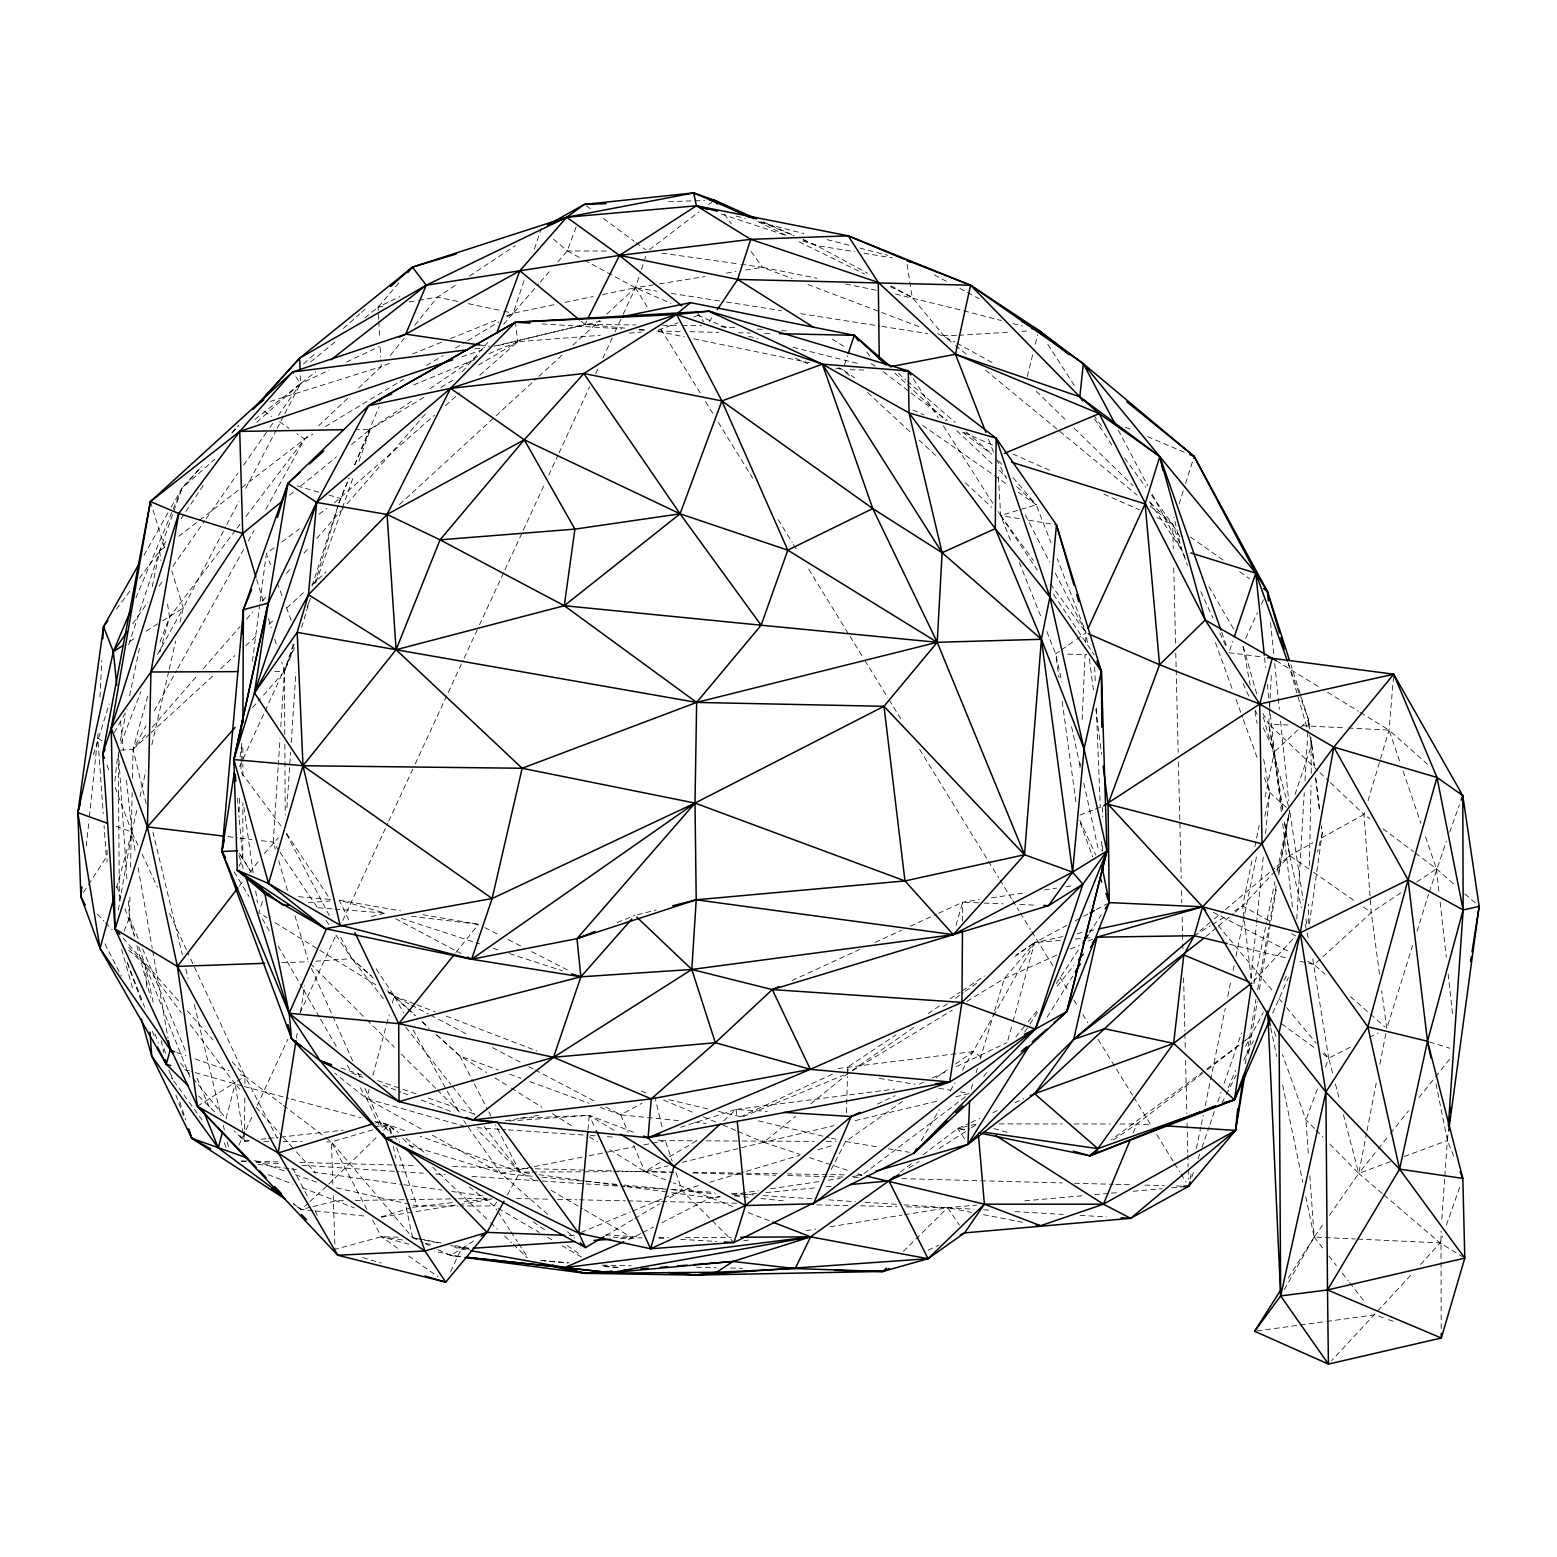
<?xml version="1.0" encoding="UTF-8"?>
<svg xmlns="http://www.w3.org/2000/svg" width="1557" height="1557" viewBox="0 0 1557 1557"><rect width="100%" height="100%" fill="white"/><g stroke="black" fill="none" stroke-linecap="round" stroke-linejoin="round"><path stroke-width="0.75" stroke-dasharray="5 3.75" d="M239.097 866.256L242.814 858.432L242.853 802.692M242.873 776.028L242.873 763.903M242.873 761.49L242.892 744.518M962.557 921.277L962.693 902.184L979.528 899.654M244.507 1131.491L244.43 1141.086L251.67 1141.164M244.527 1129.078L244.799 1097.86M244.936 1083.458L244.994 1076.237L189.954 957.419M1308.23 923.418L1308.62 904.053M1309.398 865.342L1311.013 785.487M1311.247 773.381L1310.936 737.687M134.427 936.38L129.465 917.696L129.932 896.034M130.554 867.152L132.15 792.552M132.462 778.111L133.085 749.228L147.798 695.979M846.444 1112.691L847.456 1076.627M847.533 1074.233L847.728 1067.012L895.956 1034.918M239.116 812.092L239.797 795.179M240.868 768.594L241.063 763.767M241.16 761.354L241.841 744.441M1079.994 767.776L1080.208 762.949M1082.154 719.568L1085.093 654.485M1085.638 642.438L1085.949 635.217M98.11 733.464L89.352 817.425M99.959 697.03L101.789 660.596M1269.5 709.953L1268.741 724.044L1282.443 810.146M1269.617 707.598L1270.006 700.553M1270.123 698.198L1271.505 672.371M1296.806 919L1304.26 792.747M1304.98 780.602L1307.997 729.61M1308.133 727.177L1308.561 719.898L1290.909 664.781M278.119 767.582L273.215 842.123L275.258 849.032M278.275 765.188L280.026 738.719M280.805 726.71L284.464 671.398L293.417 643.703M286.916 807.577L290.595 752.167M291.237 742.533L295.888 672.682M1444.838 1176.236L1447.854 1133.224M1441.179 1328.51L1440.984 1231.023M1441.821 1219.112L1444.662 1178.63M1393.534 676.555L1389.058 730.116L1368.019 800.785M587.962 1129.818L589.227 1115.376L516.574 1118.276M1250.952 978.38L1256.324 925.286M1256.557 922.873L1263.389 855.28M1265.588 833.559L1269.734 792.513L1263.214 756.76M1453.732 1156.111L1447.368 1140.503L1448.088 1133.399M86.258 846.191L89.099 819.819M107.102 850.044L107.044 861.897M114.829 781.186L117.768 755.087M240.089 756.897L241.938 742.533M252.448 661.2L259.844 603.805M260.155 601.411L266.033 555.946M1404.18 1156.54L1447.368 1140.503L1448.01 1135.734M1309.398 923.573L1322.282 833.229L1321.445 826.008L1322.282 833.229L1317.475 851.913M1245.289 1063.742L1255.954 999.283M296.394 1038.227L297.523 1031.045M300.559 1011.933L304.724 985.639M1248.442 1053.972L1257.336 1001.423M1259.36 989.473L1270.687 922.6M1271.096 920.206L1276.759 886.77M1278.764 874.839L1289.683 810.341L1276.954 872.115M118.332 910.047L131.858 832.002L137.269 808.414M1257.667 989.727L1268.76 927.544M1269.189 925.15L1276.448 884.493M1278.589 872.523L1289.254 812.735M1329.503 1215.18L1358.736 1173.414L1366.559 1133.048M1367.007 1130.674L1376.213 1083.205M1379.891 1064.209L1386.333 1030.968M120.259 740.84L125.669 714.741M129.601 695.765L139.429 648.335M152.216 586.658L159.593 551.081L181.994 488.158L201.378 466.691M1251.906 860.904L1242.642 905.902L1251.205 978.224M1254.845 846.697L1259.224 825.366M1265.082 796.95L1274.346 751.934L1269.831 708.454M1190.054 1179.194L1191.533 1172.071M1196.418 1148.365L1200.817 1127.015M1201.303 1124.641L1203.25 1115.143M1205.215 1105.665L1225.262 1008.391M1227.694 996.538L1231.12 979.917M1233.066 970.439L1234.059 965.69M1236.005 956.193L1257.024 854.19M1264.848 816.238L1269.734 792.513L1263.155 774.335M1253.91 983.752L1266.658 921.997M1267.145 919.623L1274.988 881.612M139.974 796.639L145.91 770.696M151.866 744.752L168.643 671.631M169.168 669.276L175.669 640.978M179.989 622.119L183.239 607.97L225.668 526.791M1027.231 376.619L1032.992 353.439M1035.288 344.175L1037.585 334.911M226.096 1118.257L235.146 1084.042L188.689 1022.482M93.478 754.581L109.146 704.075M369.145 1089.316L366.635 1098.639L378.896 1124.855M372.901 1075.323L386.078 1026.394M386.72 1024.058L389.231 1014.736M392.364 1003.078L394.252 996.091L375.646 968.026M116.58 887.899L131.858 832.002L126.175 776.69M1007.866 1040.251L1012.322 1023.981M1012.965 1021.664L1034.627 942.647L1066.603 925.481M159.943 651.974L169.538 617.253L235.632 530.081M955.998 925.383L962.693 902.184L981.766 902.963M1379.521 974.137L1371.289 912.577L1363.951 814.467L1365.314 809.912M971.237 1088.83L972.619 1084.236M976.064 1072.754L977.426 1068.16M980.19 1058.994L993.95 1013.062M994.651 1010.785L1004.284 978.633L1034.627 942.647L1063.003 936.574M301.591 627.413L309.921 599.756M314.767 583.622L338.336 505.247M339.017 502.95L348.904 478.213M1412.705 945.255L1386.781 1028.593L1381.721 990.719M1417.026 931.358L1428.528 894.302M1429.248 892.005L1446.317 841.364M1179.116 504.059L1184.838 485.901M1185.558 483.624L1194.122 456.396M312.062 586.016L338.161 505.266M338.92 502.95L349.079 478.291M262.471 901.406L258.773 912.655L266.987 917.715M128.725 644.695L159.593 551.081L167.65 538.975M503.651 324.206L513.246 313.229L524.573 278.917M534.401 249.178L541.213 228.587M623.189 314.183L635.431 287.734L640.706 271.735M641.445 269.439L645.98 255.718M844.381 365.058L847.436 355.911M1295.035 794.42L1311.831 744.343L1309.145 735.06M1229.699 650.437L1232.755 641.348M1191.747 1177.17L1194.122 1170.3M1198.073 1158.856L1201.226 1149.708M1202.023 1147.412L1209.127 1126.82M1209.925 1124.543L1214.655 1110.803M1217.827 1101.655L1220.98 1092.508M1224.133 1083.361L1241.513 1033.011M1420.529 1264.498L1440.128 1242.934L1442.483 1236.258M1446.395 1225.145L1459.707 1187.31M294.176 643.995L284.464 671.398L284.795 734.534M307.118 607.444L310.368 598.297M316.032 582.318L353.264 477.24M358.927 461.261L370.255 429.284L414.045 399.507M1449.625 832.217L1459.493 804.735M557.776 261.946L567.312 250.949L577.083 224.344M1317.319 1089.024L1305.953 1119.892L1308.308 1153.367M1325.435 1066.993L1328.685 1058.157L1312.103 955.181M120.901 743.565L140.87 691.678M159.982 642.068L169.538 617.253L167.397 603.065M124.112 931.125L129.465 917.696L128.336 900.705M1228.278 1087.856L1235.538 1070.36M1245.503 1046.304L1263.272 1012.478M1133.146 1132.912L1136.863 1123.998L1205.371 1071.255M135.907 597.869L181.994 488.158L201.34 466.789M354.568 464.803L379.091 406.669M294.487 647.595L284.464 671.398L262.14 696.699M354.86 464.92L370.255 429.284L424.283 397.21M1272.731 1013.12L1288.418 977.543M239.564 766.647L294.098 647.751M1245.736 638.312L1257.511 612.66M1261.442 604.116L1263.408 599.834M238.863 1145.193L244.974 1131.978M246.006 1129.759L253.149 1114.345M257.216 1105.528L287.792 1039.395M300.034 1012.945L336.74 933.577M342.851 920.362L387.712 823.381M388.725 821.162L414.201 766.063M415.232 763.864L463.149 660.246M464.161 658.047L478.427 627.199M479.459 624.98L503.923 572.081M504.935 569.881L522.276 532.397M523.288 530.197L544.697 483.916M548.784 475.099L557.951 455.247M558.963 453.048L589.558 386.915M595.669 373.699L598.725 367.082M602.812 358.266L614.022 334.015M615.034 331.816L622.177 316.382M450.576 1271.797L461.222 1248.986L475.138 1240.034M498.804 345.362L584.965 324.381L587.125 320.08M1221.934 1103.173L1225.203 1096.712M1226.293 1094.552L1236.102 1075.186M1243.732 1060.103L1253.541 1040.738M1284.058 980.443L1287.328 974.001M831.224 1169.443L845.626 1141.534L902.573 1101.383M226.777 524.651L239.058 501.159M245.753 488.353L275.9 430.686M277.029 428.545L283.724 415.719M284.834 413.598L300.462 383.684L315.721 371.753M507.446 1194.939L519.902 1172.09L495.437 1124.757M114.381 732.666L127.226 709.428M157.568 654.465L183.239 607.97L171.815 570.952M146.124 803.607L133.085 749.228L146.008 725.854M154.24 710.985L176.564 670.619M177.751 668.498L243.554 549.504M248.264 541.019L254.141 530.392M265.877 509.139L304.666 439.035L309.882 434.092M962.382 1070.204L992.159 1018.044M993.327 1015.942L1034.627 942.647L1060.998 940.331M143.945 555.285L170.102 509.139M171.289 507.037L181.994 488.158L214.808 459.237M1284.272 1289.624L1314.186 1237.056L1323.937 1223.121M921.257 1140.658L939.396 1109.577M950.295 1090.932L955.122 1082.64M1047.16 1017.169L1072.695 976.142M1288.301 1278.005L1314.186 1237.056L1309.807 1174.893M83.377 892.609L87.211 886.692M88.477 884.726L106.304 857.167L104.066 825.638M1024.701 1032.038L1028.652 1025.985M1029.975 1023.961L1037.916 1011.816M1056.405 983.518L1080.188 947.104M1089.433 932.954L1101.324 914.757M181.079 518.812L205.252 482.495M709.136 321.754L711.86 317.725M496.741 1202.043L494.094 1205.974L460.366 1205.974M132.734 623.832L147.973 601.995M159.067 586.113L163.232 580.158M172.944 566.261L204.823 520.622M206.205 518.637L238.085 472.997M243.632 465.056L268.582 429.343M269.964 427.358L272.747 423.387M278.294 415.447L300.462 383.684L328.975 370.274M116.464 609.176L130.846 589.811M139.468 578.192L159.593 551.081L165.314 546.643M237.092 528.134L240.031 524.261M245.909 516.515L304.666 439.035L312.918 434.053M239.311 886.108L243.729 880.367M249.626 872.718L258.462 861.255M264.359 853.606L278.392 837.647M1382.246 1193.499L1358.736 1173.414L1376.797 1150.701M1378.315 1148.794L1388.844 1135.559M1390.362 1133.652L1408.423 1110.939M1418.972 1097.685L1434.036 1078.767M1435.535 1076.88L1450.599 1057.943M455.89 952.475L478.466 924.352L421.83 914.523M390.32 355.366L404.041 338.453M414.707 325.296L437.556 297.115L457.486 283.938M983.635 1076.49L986.71 1072.715M1015.806 1036.943L1026.53 1023.766M1028.048 1021.898L1037.234 1010.59M1057.145 986.126L1073.999 965.418M364.922 317.803L378.04 307.177L399.915 281.7M507.037 316.966L513.246 313.229L538.683 283.919M540.279 282.089L551.412 269.264M126.876 878.888L118.293 750.338L133.085 749.228L145.871 734.573M152.255 727.255L196.98 675.952M203.364 668.634L240.109 626.498M246.493 619.161L252.876 611.843M262.471 600.846L267.259 595.338M286.43 573.365L291.217 567.877M304.004 553.202L308.792 547.714M316.772 538.547L345.518 505.577M347.114 503.748L425.392 413.987M462.118 371.851L487.691 342.54M252.584 707.559L260.544 698.509M232.051 432.69L238.513 425.548M231.974 432.943L238.416 425.82M1410.72 1275.28L1331.722 1360.565M1275.066 871.219L1242.642 905.902L1235.285 912.032M1276.701 869.468L1289.663 855.591L1313.018 842.668M1253.404 981.319L1294.178 937.742M903.371 1251.341L947.649 1207.707L976.55 1205.137M328.78 1184.099L376.833 1136.96M383.703 1130.226L388.861 1125.166L398.417 1132.523M318.582 425.859L349.877 396.257M358.577 388.024L381.193 366.654L392.383 362.119M1281.314 811.703L1274.346 751.934L1308.561 719.898L1299.647 695.064M133.085 749.228L149.18 734.456M150.971 732.802L213.543 675.329M220.685 668.751L234.99 655.614M245.714 645.766L256.438 635.918M268.952 624.415L274.324 619.491M286.838 607.989L304.705 591.563M311.867 585.004L326.153 571.867M399.448 504.526L494.192 417.471M495.982 415.836L537.107 378.059M538.897 376.424L563.926 353.42M572.859 345.206L599.679 320.567M606.821 314.008L635.431 287.734L656.996 284.269M308.169 1203.172L301.28 1209.497L295.207 1205.546M309.882 1201.595L327.067 1185.772M723.674 1120.865L736.111 1109.44L894.516 1089.083M1400.911 892.706L1371.289 912.577L1314.225 964.678L1297.759 960.688M303.479 363.929L314.378 354.237M343.435 328.43L359.764 313.911M361.574 312.315L365.214 309.084M334.56 502.697L434.52 415.232M445.38 405.637L459.86 392.851M479.77 375.276L517.78 341.723L600.243 335.319M256.73 422.258L300.462 383.684L300.19 374.4M1199.766 931.105L1212.592 920.304M1214.441 918.766L1223.607 911.059M1225.437 909.522L1274.988 867.93M1276.818 866.393L1289.663 855.591L1284.447 820.267M1205.877 936.555L1216.912 927.369M1218.742 925.831L1233.455 913.57M289.621 495.165L293.378 492.09M300.871 485.959L336.507 456.863M351.512 444.601L370.255 429.284L355.755 429.518M682.141 1162.378L763.786 1142.293L795.724 1116.213M810.749 1103.932L848.312 1073.24M310.602 361.827L336.818 340.574M254.881 419.495L300.462 383.684L292.619 371.967M178.685 536.328L197.778 521.595M199.685 520.116L239.759 489.151M241.666 487.672L304.666 439.035L296.92 433.722M1207.259 1069.795L1243.42 1041.944M1245.328 1040.485L1249.123 1037.565L1111.173 1139.958M649.386 249.704L699.093 211.83M708.649 204.531L714.391 200.172M900.355 1172.129L911.838 1163.39M923.32 1154.652L957.769 1128.455L968.746 1123.492M863.863 1173.686L967.929 1094.882M274.129 547.753L266.344 553.552L270.529 564.802M281.934 541.933L299.469 528.855M318.971 514.316L326.756 508.516M935.971 1077.853L947.746 1069.542M955.609 1064.015L973.281 1051.559L982.681 1058.312M852.282 1070.457L913.706 1027.386M943.445 1006.562L947.415 1003.778M955.336 998.212L963.258 992.665M965.243 991.264L977.134 982.934M1014.794 956.543L1034.627 942.647L1016.526 954.675M1059.48 651.196L1055.685 653.823L1058.935 677.665M1061.387 649.872L1074.68 640.686M1076.568 639.363L1086.066 632.804L1057.203 558.671M429.985 388.686L479.751 354.86M1113.333 1139.919L1136.863 1123.998L1151.304 1124.933M1416.714 882.099L1436.449 868.845L1424.791 834.727M928.108 1013.529L942.18 1004.168M950.218 998.816L960.26 992.12M962.265 990.797L984.374 976.083M469.455 276.037L515.289 245.714M909.016 1167.925L919.097 1161.444M939.241 1148.482L969.447 1129.059M971.451 1127.755L977.504 1123.882L957.769 1128.455L965.437 1140.347M197.428 1106.229L235.088 1082.485M237.073 1081.239L244.994 1076.237L281.486 1103.971M129.776 641.348L135.946 637.494M146.222 631.072L160.624 622.08M162.668 620.795L183.239 607.97M1194.258 935.718L1210.392 925.773M1212.397 924.547L1224.503 917.092M1234.584 910.884L1242.642 905.902L1269.227 920.946M852.477 1070.729L952.3 1010.162M966.858 1001.346L1004.284 978.633L1057.242 954.947M325.316 426.579L403.788 379.246M426.501 365.545L443.025 355.58M455.423 348.106L465.738 341.878M467.801 340.633L498.785 321.949M613.594 1171.681L644.832 1171.545L661.277 1161.756M669.491 1156.851L698.276 1139.724M440.903 387.343L455.461 378.721M478.31 365.155L517.78 341.723L515.367 322.241M606.043 1235.441L632.745 1219.676M634.808 1218.469L659.448 1203.911M669.705 1197.839L682.024 1190.56L700.455 1185.033M1321.504 837.977L1363.951 814.467L1369.673 818.768M600.301 1107.377L620.679 1114.851L641.971 1103.271M1075.147 920.907L1081.531 917.482M1083.672 916.333L1087.934 914.056M1096.459 909.483L1107.124 903.761M640.842 1233.553L628.055 1239.8M642.963 1232.482L653.512 1227.072M661.939 1222.732L710.44 1197.858L720.054 1196.418M1350.211 1047.219L1328.685 1058.157L1322.788 1053.855M1369.576 1037.351L1378.179 1032.972M378.662 319.068L378.04 307.177L399.799 296.706M877.525 1104.03L895.061 1095.7M919.175 1084.256L923.554 1082.193M932.332 1078.028L947.668 1070.749M956.446 1066.584L1006.873 1042.665M928.05 1250.154L938.793 1245.094M346.53 362.002L379.421 346.53M740.451 1116.875L832.411 1074.135M791.968 980.54L859.834 949.4M875.151 942.374L901.406 930.327M910.164 926.298L936.438 914.251M938.618 913.239L962.693 902.184M970.945 1122.5L979.723 1118.529M992.899 1112.593L997.297 1110.608M1014.853 1102.667L1023.65 1098.717M1070.476 949.03L1079.312 945.08M1088.129 941.129L1094.746 938.17M413.831 384.871L475.761 359.161M489.034 353.653L517.78 341.723M743.078 1116.7L843.836 1075.089M581.072 1232.385L630.429 1211.93M632.667 1211.015L661.842 1198.929M664.08 1197.995L682.024 1190.56L715.48 1193.947M412.527 353.964L441.624 342.19M450.576 338.57L497.578 319.555M506.531 315.935L513.246 313.229L555.538 304.394M617.136 922.561L634.984 915.399M1079.974 815.128L1092.936 810.068M1095.077 809.231L1101.558 806.701M658.222 330.162L678.171 322.727M693.682 316.966L698.1 315.312M1329.795 1144.064L1358.736 1173.414L1390.557 1161.6M461.904 356.748L482.534 349.819M680.526 1127.326L736.111 1109.44L767.27 1111.367M270.14 401.511L381.193 366.654L380.803 359.511M375.14 1123.161L379.752 1121.741L406.883 1131.472M381.251 1216.873L410.289 1207.998M412.527 1207.317L452.309 1202.607M998.076 511.455L1000.684 515.542L1036.222 504.76L1051.072 542.945M709.681 1182.269L744.246 1171.915M746.543 1171.234L799.539 1155.333M817.97 1149.806L834.104 1144.979M372.765 1129.857L331.407 1141.904L326.581 1141.865M381.952 1127.19L388.861 1125.166L395.867 1131.881M371.325 916.684L385.104 913.103L339.251 900.18L348.651 919.681M637.338 914.796L656.178 909.989M310.583 1207.181L301.28 1209.497L293.339 1203.911M312.899 1206.597L336.137 1200.778L343.338 1200.661M609.896 1149.708L644.832 1171.545L668.148 1165.823M494.017 346.179L601.391 320.995M737.979 1131.375L763.786 1142.293L834.046 1125.633M855.124 1120.631L937.08 1101.208M955.803 1096.751L969.855 1093.423M1077.21 933.558L1086.669 931.534M1089.024 931.028L1096.128 929.51M564.938 302.428L593.139 296.55M602.54 294.584L635.431 287.734L656.976 291.12M531.852 1167.108L500.848 1173.238L408.187 1145.018M534.226 1166.621L586.658 1156.248M589.052 1155.761L634.341 1146.789M643.878 1144.901L665.326 1140.658L696.582 1140.794M378.04 307.177L382.808 306.379M408.985 301.941L416.128 300.735M418.502 300.345L437.556 297.115L458.828 301.649M505.266 1120.826L531.365 1116.544M533.74 1116.155L538.488 1115.376M659.389 283.88L704.932 276.562M726.496 273.078L736.091 271.541M745.667 270.003L762.443 267.298L817.114 278.294M381.368 1217.165L456.921 1204.982M459.276 1204.593L492.323 1199.26M743.721 1240.812L750.922 1239.644M806.098 1230.692L815.693 1229.135M830.095 1226.799L902.067 1215.102M904.461 1214.713L947.649 1207.707L974.137 1209.244M838.191 1068.472L973.281 1051.559M991.537 897.864L1025.187 892.803M1044.416 889.923L1056.444 888.113M1066.058 886.673L1073.26 885.583M732.082 1194.608L758.531 1190.657M770.559 1188.847L818.651 1181.627M828.266 1180.187L840.293 1178.396M852.321 1176.586L861.936 1175.146L857.362 1173.608M1257.044 1330.924L1297.896 1325.338M1300.29 1325.007L1324.306 1321.737M1326.72 1321.406L1374.773 1314.828L1386.236 1318.818M474.904 348.865L484.499 347.659M249.237 1140.561L244.43 1141.086L234.231 1131.063M261.284 1139.237L266.091 1138.712M268.505 1138.439L278.119 1137.369M280.532 1137.116L343.124 1130.207M374.42 1126.762L388.861 1125.166L391.975 1134.158M464.083 1201.479L492.343 1198.793M720.074 1196.944L710.44 1197.858L669.938 1192.39M734.554 1195.562L756.254 1193.499M765.888 1192.584L816.53 1187.757M826.183 1186.843L831.01 1186.376M1024.74 1200.856L1084.976 1195.523M1094.629 1194.667L1109.071 1193.382M1111.484 1193.168L1118.724 1192.526M1133.165 1191.241L1162.086 1188.672M1171.72 1187.816L1183.768 1186.745M1075.381 939.066L1082.582 938.443M1084.976 938.229L1092.158 937.606M308.481 902.71L329.792 900.958M629.339 333.062L641.465 332.108M315.721 961.214L351.843 958.645L371.267 975.811M509.256 1120.982L589.227 1115.376L634.516 1132.601M468.443 1248.519L451.822 1247.546M620.367 1238.671L642.048 1237.834M956.426 335.436L939.533 335.456M958.84 335.3L1009.695 332.108M1021.801 331.349L1029.06 330.882M281.798 962.693L308.5 961.739M668.654 201.651L704.757 200.483M355.346 1200.466L408.168 1199.61M410.561 1199.571L456.182 1198.832M458.595 1198.793L487.399 1198.326M274.752 671.437L284.464 671.398L281.681 662.192M658.903 1237.737L668.537 1237.679M685.391 1237.581L731.148 1237.309M529.497 1172.051L519.902 1172.09L420.429 1136.357M531.91 1172.032L611.2 1171.701M336.546 1187.894L417.004 1205.955L457.953 1205.974M999.224 1123.901L1062.01 1123.94M1074.077 1123.94L1110.297 1123.979M1119.95 1123.979L1136.863 1123.998M553.397 239.038L567.312 250.949L606.179 251.047M706.197 1140.853L739.847 1141.009M742.261 1141.028L814.369 1141.378M826.397 1141.437L836.012 1141.476M263.756 1141.281L268.582 1141.32M283.082 1141.456L302.408 1141.631M581.248 321.326L584.965 324.381L635.976 324.965M662.698 325.277L679.708 325.471M682.141 325.491L701.565 325.724M633.68 1145.388L644.832 1171.545L673.772 1172.032M693.079 1172.343L743.74 1173.18M746.134 1173.219L777.507 1173.744M787.161 1173.9L828.168 1174.581M830.582 1174.62L845.042 1174.854M857.109 1175.068L861.936 1175.146M850.141 369.768L867.093 370.099M680.195 331.505L656.003 330.979L684.399 336.857M689.868 331.719L718.867 332.361M738.213 332.789L750.299 333.042M764.818 333.354L772.058 333.529M516.36 1198.481L547.869 1199.162M557.562 1199.357L576.946 1199.785M579.36 1199.824L625.389 1200.817M627.821 1200.875L659.312 1201.537M661.744 1201.595L736.85 1203.211M816.802 1204.904L848.312 1205.585M860.418 1205.838L896.754 1206.617M906.446 1206.831L947.649 1207.707L971.471 1212.339M602.248 1265.121L631.286 1265.783M696.621 1267.262L715.967 1267.69M730.486 1268.021L742.592 1268.293M241.452 1160.899L246.298 1161.016M256.01 1161.288L277.866 1161.872M299.723 1162.456L396.879 1165.064M399.312 1165.123L416.303 1165.59M452.737 1166.563L532.883 1168.704M535.297 1168.782L586.308 1170.144M588.741 1170.202L615.443 1170.922M617.876 1171L673.733 1172.499M693.157 1173.005L744.168 1174.387M746.582 1174.445L775.736 1175.224M787.881 1175.554L826.728 1176.605M829.161 1176.664L843.738 1177.053M853.45 1177.326L860.729 1177.52M902.028 1178.63L1062.302 1182.931M1074.447 1183.242L1113.313 1184.293M1115.727 1184.352L1130.304 1184.741M1144.882 1185.13L1164.305 1185.656M1176.45 1185.986L1181.315 1186.123M1067.713 654.154L1086.942 654.68M398.164 1237.212L381.329 1236.725L335.047 1249.376L333.179 1194.453M569.434 1235.499L574.28 1235.674M613.03 1237.153L632.414 1237.893L584.498 1209.867M984.16 903.06L1003.214 903.819M1019.913 904.5L1036.592 905.162M1305.798 1196.652L1314.186 1237.056L1355.369 1238.983M1357.782 1239.08L1440.128 1242.934L1462.743 1256.849M1288.009 725.017L1268.741 724.044L1262.902 713.554M1302.431 725.737L1345.754 727.917M1348.167 728.053L1389.058 730.116L1428.625 765.246M983.771 1209.808L988.598 1210.081M1015.086 1211.618L1063.256 1214.421M1080.11 1215.394L1106.599 1216.932M605.498 1234.896L639.44 1236.9M658.845 1238.049L663.691 1238.321M680.662 1239.333L717.037 1241.474M542.05 323.895L622.06 328.877M639.032 329.928L646.311 330.376M720.969 326.717L737.94 327.807M757.325 329.052L762.171 329.383M781.556 330.629L786.402 330.94M241.432 1161.269L246.298 1161.58M255.99 1162.223L280.26 1163.819M302.116 1165.259L399.176 1171.642M401.609 1171.798L423.446 1173.238M435.59 1174.036L445.283 1174.679M471.985 1176.43L539.929 1180.907M542.361 1181.062L624.882 1186.492M627.296 1186.648L668.556 1189.353M670.989 1189.509L714.663 1192.39M731.654 1193.499L753.491 1194.939M763.202 1195.581L811.742 1198.773M828.733 1199.883L855.416 1201.654M865.128 1202.276L901.542 1204.67M903.955 1204.846L947.649 1207.707L959.365 1225.164M476.948 1127.716L505.928 1129.701M508.341 1129.857L588.04 1135.345M590.453 1135.501L595.28 1135.832M607.366 1136.668L614.606 1137.174M658.086 1140.152L665.326 1140.658L672.157 1161.074M318.27 907.731L332.595 908.879M334.969 909.074L385.104 913.103M540.824 1260.45L569.083 1262.805M298.457 896.696L332.05 899.576M584.965 324.381L625.233 328.118M639.44 329.442L646.544 330.103M541.096 1260.586L567.585 1263.077M603.707 1266.483L618.168 1267.846M532.26 1176.236L500.848 1173.238L431.639 1134.781M541.914 1177.17L621.632 1184.799M624.046 1185.013L662.698 1188.711M672.371 1189.645L682.024 1190.56L734.009 1242.486M605.731 1107.008L620.679 1114.851L680.137 1120.768M694.403 1122.188L706.294 1123.356M734.612 1195.873L748.956 1197.314M760.906 1198.52L784.806 1200.934M604.525 1265.938L618.849 1267.379M313.074 1210.723L301.28 1209.497L293.572 1203.775M315.429 1210.957L364.883 1216.075M411.437 916.275L478.466 924.352M228.12 836.654L237.618 837.802M239.992 838.094L251.845 839.534M261.342 840.683L273.215 842.123L278.645 850.161M1228.921 652.714L1260.216 656.723M460.191 1256.849L434.403 1251.186M529.419 1173.375L519.902 1172.09L476.929 1129.331M538.956 1174.659L584.206 1180.79M586.58 1181.101L624.688 1186.259M627.082 1186.59L667.564 1192.059M661.842 253.168L738.505 263.931M740.898 264.281L762.443 267.298L792.007 278.508M258.014 1164.305L289.096 1168.665M291.49 1168.996L298.652 1170.008M312.996 1172.012L401.414 1184.39M403.808 1184.741L442.052 1190.093M451.608 1191.436L482.67 1195.776M964.892 1129.467L957.769 1128.455L964.834 1129.915M479.751 344.992L489.307 346.394M402.485 1239.975L381.329 1236.725L372.454 1219.871M425.976 1243.576L433.021 1244.666M671.339 293.358L724.024 301.63M726.418 302L781.497 310.66M800.648 313.658L879.666 326.055M882.06 326.425L927.563 333.568M802.925 241.024L816.53 245.519L854.404 251.689M863.882 253.227L892.297 257.839M998.407 476.87L1000.684 515.542L1019.271 518.637M1028.574 520.194L1056.463 524.865M879.296 1078.398L915.049 1084.314M938.871 1088.285L950.802 1090.25M960.338 1091.846L967.481 1093.033M845.626 1141.534L878.635 1147.1M888.074 1148.696L909.288 1152.297M339.251 900.18L400.597 910.845M465.932 1249.843L461.222 1248.986L450.557 1255.584L437.906 1249.609M325.647 1137.525L331.407 1141.904L412.605 1237.64L417.354 1238.535M419.728 1238.963L441.118 1242.973M455.384 1245.658L469.65 1248.325M983.382 1214.635L1026.297 1222.965M845.646 284.036L876.533 290.244M895.547 294.059L961.409 310.193M693.858 338.803L809.757 362.781M835.778 368.153L842.862 369.632L854.832 377.981M406.163 1207.181L412.605 1237.64L422.064 1239.586M424.438 1240.073L441.02 1243.498M450.498 1245.464L469.435 1249.376M468.307 303.654L501.412 310.699M503.767 311.205L513.246 313.229M668.887 1099.69L708.96 1109.168M718.38 1111.406L741.949 1116.972M758.434 1120.884L829.141 1137.622M831.496 1138.186L836.206 1139.296M1229.543 944.243L1286.004 957.866M748.508 336.254L757.85 338.57M792.902 347.308L860.69 364.163M736.091 216.073L745.433 218.486M759.446 222.106L803.801 233.589M827.137 239.622L850.492 245.656M859.814 248.069L887.84 255.329M963.744 310.797L1001.248 320.528M1012.965 323.584L1022.326 326.016M242.133 1085.93L191.53 1071.527M244.449 1086.552L288.707 1098.386M291.042 1099.008L360.913 1117.692M374.887 1121.429L388.861 1125.166L390.826 1134.547M409.024 1244.277L381.329 1236.725L398.903 1249.123M464.959 1126.392L366.635 1098.639L334.716 1073.123M993.872 1128.533L1007.924 1132.523M297.076 485.959L319.886 492.479M328.994 495.087L340.399 498.337M184.641 1069.562L189.234 1070.866M362.723 1257.569L381.173 1263.038M1429.598 1041.944L1449.859 1048.27M401.239 918.338L479.537 943.834M493.355 948.33L497.968 949.828M509.489 953.585L562.447 970.828M721.339 214.049L787.063 235.788M763.786 1142.293L800.317 1154.516M809.445 1157.571L848.234 1170.553M340.886 1067.907L361.574 1075.031M377.65 1080.597L400.636 1088.518M402.932 1089.316L416.731 1094.065M428.214 1098.035L474.165 1113.897M1388.533 1319.635L1395.403 1322.029M176.934 1052.59L186.003 1055.743M195.092 1058.896L229.113 1070.729M240.459 1074.661L244.994 1076.237L277.243 1138.225M254.531 1160.529L283.997 1170.786M295.324 1174.737L317.998 1182.619M116.113 826.358L131.858 832.002L137.97 845.198M436.447 1034.841L459.86 1055.918L498.376 1070.029M509.703 1074.174L521.011 1078.32M530.081 1081.648L588.974 1103.232M807.927 284.522L921.588 327.593M937.509 333.626L954.811 341.976M268.057 1174.601L293.008 1184.196M302.097 1187.699L354.198 1207.843M414.629 1003.934L394.252 996.091L388.082 992.296M416.906 1004.81L435.026 1011.778M446.353 1016.137L536.951 1051.014M641.153 1091.107L647.965 1093.715M351.668 1072.968L362.898 1077.308M383.119 1085.151L401.083 1092.138M403.341 1092.995L410.075 1095.622M421.305 1099.982L450.518 1111.309M732.705 1206.519L673.266 1182.95M748.275 1212.592L770.54 1221.252M644.832 1171.545L671.067 1182.074M663.554 1100.04L694.344 1112.983M703.141 1116.7L716.337 1122.247M722.935 1125.01L735.838 1130.479M1125.38 427.182L1132.036 430.004M1147.548 436.602L1185.247 452.639M760.692 221.619L794.187 235.963M803.12 239.778L816.53 245.519L867.541 273.195M838.406 367.686L842.862 369.632L849.966 376.191M584.342 260.155L635.431 287.734L670.95 303.381M697.594 315.117L728.676 328.819M795.277 358.168L808.589 364.027M912.947 410.016L924.041 414.902M964.017 432.515L992.86 445.244M1012.848 454.041L1050.586 470.662M1103.874 494.153L1139.393 509.801M1157.162 517.625L1172.693 524.475L1179.953 536.912M763.241 221.853L794.323 235.671M803.198 239.603L816.53 245.519M412.605 1237.64L423.134 1242.622M425.256 1243.615L429.479 1245.619M757.85 221.542L786.11 235.438M799.15 241.841L864.369 273.896M890.448 286.722L912.188 297.406L944.321 336.215L953.682 343.922M484.869 927.641L499.797 935.29M508.341 939.669L521.147 946.208M531.813 951.677L570.212 971.354M1213.331 912.363L1288.476 951.308M1307.783 961.331L1314.225 964.678L1325.124 974.254M409.199 1003.934L394.252 996.091L387.168 989.863M411.34 1005.063L428.428 1014.016M430.569 1015.145L469.007 1035.308M492.518 1047.627L520.291 1062.205M528.835 1066.681L533.097 1068.919M535.238 1070.048L595.046 1101.402M934.239 274.869L947.026 281.642M959.832 288.434L979.022 298.613M395.673 918.727L461.086 953.624M567.312 250.949L582.221 259.007M890.935 285.885L912.188 297.406L906.505 260.155M956.893 343.143L994.631 363.929M421.168 1128.942L366.635 1098.639L359.356 1086.105M1291.726 933.694L1295.813 936.01M534.479 1180.615L519.902 1172.09L483.877 1126.353M551.159 1190.365L582.415 1208.641M498.221 1208.388L539.384 1232.463M547.616 1237.27L551.742 1239.683M562.038 1245.697L582.629 1257.745M101.945 740.723L97.857 738.31L103.21 813.513M614.022 1130.343L589.227 1115.376L595.261 1128.494M1276.351 660.791L1319.382 687.26M1327.596 692.301L1358.327 711.199M1360.37 712.464L1389.058 730.116L1399.938 761.957M275.2 922.776L375.762 984.725M436.797 1034.899L459.86 1055.918L486.582 1072.617M494.795 1077.755L509.178 1086.747M511.241 1088.032L542.07 1107.299M552.346 1113.742L572.898 1126.587M589.344 1136.863L597.557 1142.001M832.139 339.017L846.521 348.087M871.161 363.637L875.268 366.226M264.009 411.165L271.755 416.478M279.501 421.772L289.174 428.409M922.6 425.353L992.354 474.106M994.359 475.508L1008.313 485.259M1018.278 492.207L1036.222 504.76L1012.731 477.298M1284.35 822.115L1289.663 855.591L1311.558 870.888M1313.563 872.27L1355.369 901.464M1363.329 907.011L1371.289 912.577M533.253 1221.797L547.188 1231.548M567.098 1245.464L581.033 1255.214M1190.443 537.009L1223.958 560.656M1239.742 571.789L1249.59 578.756M408.654 1255.993L437.945 1276.643M1281.567 1023.727L1314.945 1048.114M586.327 205.796L592.049 210.059M603.513 218.564L634.108 241.238M636.015 242.658L645.571 249.743M1383.025 828.772L1413.561 851.679M1415.469 853.1L1436.449 868.845L1456.029 886.05M883.247 371.773L947.123 420.351M962.596 432.145L991.634 454.235M283.393 1105.431L323.739 1136.065M406.066 1138.401L427.124 1154.554M469.221 1186.882L494.094 1205.974L496.683 1209.945M955.55 345.459L966.78 354.724M985.503 370.157L1137.135 495.145M1150.234 505.967L1172.693 524.475L1187.504 565.366M1384.056 1195.036L1440.128 1242.934M898.292 373.291L905.629 379.636M907.459 381.212L955.142 422.356M966.157 431.853L991.828 454.002M547.694 1214.363L500.848 1173.238L463.752 1120.709M567.507 1231.762L574.708 1238.087M1464.923 893.874L1475.588 903.255M128.744 950.334L145.151 964.737L181.429 1012.848M1350.503 996.636L1368.642 1012.614M1370.471 1014.21L1384.971 1026.997M1269.734 792.513L1286.354 807.382M373.446 978.088L351.843 958.645L335.572 934.531M387.849 991.069L414.843 1015.378M422.044 1021.859L429.245 1028.36M406.649 1007.418L394.252 996.091L403.672 1012.984M408.44 1009.033L415.524 1015.495M422.628 1021.956L426.17 1025.187M867.697 392.578L910.242 431.931M919.117 440.125L936.847 456.512M965.223 482.748L991.809 507.348M894.905 373.155L905.493 383.022M907.264 384.676L946.131 420.857M956.718 430.725L992.062 463.636M999.127 470.214L1006.192 476.792M1016.779 486.66L1036.222 504.76M1318.117 770.929L1268.741 724.044L1274.346 751.934L1282.696 808.472M1319.869 772.603L1328.685 780.972M1330.457 782.646L1363.951 814.467M402.874 1138.595L413.384 1148.677M432.671 1167.147L488.762 1220.863M490.513 1222.537L497.52 1229.252M504.526 1235.966L511.533 1242.681M513.285 1244.354L527.317 1257.784M1036.437 391.352L1067.479 421.694M1074.388 428.428L1133.029 485.726M1150.273 502.561L1172.693 524.475L1173.277 548.726M198.556 1096.011L215.547 1112.71M310.213 963.452L365.214 1018.161M366.946 1019.874L394.427 1047.238M401.317 1054.089L435.688 1088.285M437.4 1089.997L461.456 1113.936M1314.458 1128.533L1305.953 1119.892L1282.423 1054.361M1316.171 1130.265L1322.983 1137.155M364.902 1088.401L379.752 1121.741L391.488 1133.827M393.162 1135.559L399.877 1142.488M97.332 914.017L103.93 921.024M105.565 922.776L112.162 929.763M128.667 947.259L145.151 964.737L190.616 1078.651M239.973 1089.413L235.146 1084.042L243.262 1133.963M256.107 1107.261L281.914 1135.812M283.53 1137.583L294.818 1150.078M296.433 1151.869L315.779 1173.277M123.061 938.073L179.211 1001.696M187.249 1010.785L212.9 1039.881M232.168 1061.699L244.994 1076.237M998.621 460.833L1001.754 464.492M1218.158 925.481L1272.633 990.894M1278.861 998.368L1285.089 1005.841M1286.646 1007.71L1316.229 1043.209M1324.014 1052.551L1328.685 1058.157L1332.967 1074.622M180.748 1063.217L191.355 1076.179M192.873 1078.047L226.232 1118.841M239.875 1135.52L244.43 1141.086L243.651 1136.338M383.353 998.66L351.843 958.645L339.426 934.978M405.852 1027.25L450.868 1084.431M452.367 1086.319L474.885 1114.909M1314.186 1237.056L1323.061 1248.442M1328.958 1256.012L1336.354 1265.51M1342.27 1273.101L1348.167 1280.691M1349.647 1282.579L1364.419 1301.555M866.821 352.077L869.623 355.794M241.374 772.661L282.479 827.857M1010.435 540.065L1000.684 515.542L1033.4 560.481M1050.488 583.933L1086.066 632.804L1055.14 572.82M173.664 1080.85L201.982 1119.775M1093.539 414.979L1102.025 426.715M1124.641 457.992L1145.835 487.322M1151.499 495.145L1172.693 524.475M724.277 213.99L731.342 223.858M751.136 251.514L762.443 267.298M697.166 312.276L703.783 321.929M251.378 872.212L238.883 852.672L250.56 871.278M279.988 852.166L317.939 908.412M326.075 920.479L328.799 924.488M1000.684 515.542L1037.254 570.057M1053.525 594.287L1094.162 654.874M1094.571 418.989L1111.97 445.205M1149.494 501.665L1181.646 550.069L1185.656 558.807M286.644 833.676L330.473 899.849M497.987 1211.91L509.626 1229.738M510.93 1231.723L517.411 1241.63M518.695 1243.615L527.765 1257.472M1047.861 344.408L1075.186 386.798M913.492 379.052L938.229 417.763M943.425 425.917L992.879 503.32M635.431 287.734L648.179 308.442M660.927 329.13L700.436 393.318M705.535 401.609L713.184 414.026M718.283 422.317L752.693 478.213M778.189 519.629L792.202 542.4M793.467 544.463L797.301 550.672M808.764 569.317L863.571 658.339M864.855 660.421L887.801 697.672M889.066 699.755L901.814 720.463M919.662 749.442L998.679 877.817M999.964 879.88L1011.427 898.525M1012.712 900.588L1019.076 910.942M1020.341 913.005L1030.539 929.568M1031.824 931.65L1053.486 966.839M1059.869 977.193L1068.783 991.692M1073.882 999.964L1077.697 1006.172M1082.796 1014.463L1087.895 1022.754M1098.094 1039.317L1132.503 1095.213M1133.788 1097.276L1150.351 1124.193M1156.734 1134.547L1173.297 1161.464M1174.581 1163.546L1179.681 1171.818M1180.946 1173.881L1186.045 1182.172M234.192 871.881L248.945 896.345M1208.952 586.678L1234.331 630.215M262.413 918.941L270.899 933.558M278.158 946.092L302.408 987.897M303.615 989.98L319.36 1017.149M320.586 1019.232L336.331 1046.401M347.25 1065.202L350.87 1071.469M413.092 1029.897L459.043 1112.262M1118.354 430.121L1147.743 485.803M1152.258 494.367L1181.646 550.069L1173.997 517.333M366.907 1209.341L331.407 1141.904L332.867 1184.896M286.43 833.832L329.286 915.594M292.794 1168.159L308.364 1198.073M315.039 1210.898L318.368 1217.302M459.86 1055.918L473.192 1081.726M474.321 1083.886L487.652 1109.693M488.762 1111.854L490.98 1116.155M996.597 459.315L1006.542 478.583M1025.323 514.997L1049.613 562.116M104.942 943.853L121.368 976.103M142.057 854.014L157.335 887.023M169.577 913.414L188.942 955.22M1200.758 591.563L1212.825 617.759M1219.871 633.057L1226.916 648.335M1079.818 820.325L1095.836 855.085M1243.05 683.581L1249.123 696.816M1255.176 710.05L1257.2 714.449M1263.252 727.683L1274.346 751.934M311.478 968.396L353.03 1061.738M357.974 1072.851L359.959 1077.288M620.679 1114.851L628.113 1132.309M129.465 917.696L138.845 939.98M142.602 948.894L186.704 1053.641M197.019 1078.164L210.156 1109.362M224.227 1142.799L226.096 1147.256M1019.31 562.369L1041.497 618.129M1046.81 631.519L1055.685 653.823L1061.835 682.063M988.539 439.269L994.631 454.936M127.402 962.46L144.645 1007.262M154.999 1034.12L158.444 1043.093M168.798 1069.951L172.243 1078.923L170.375 1071.897M277.224 582.766L282.226 596.253M286.41 607.483L291.431 620.971M106.888 764.974L109.379 771.688M115.199 787.317L131.858 832.002L135.595 853.353M127.187 962.829L141.453 1001.579M152.372 1031.201L154.883 1038.032M175.863 1095.019L183.415 1115.532M1215.453 642.593L1232.735 690.296M1236.024 699.385L1242.603 717.563M1243.42 719.821L1257.394 758.434M1080.305 822.816L1092.722 857.012M1288.262 663.457L1298.83 692.807M116.833 886.303L120.882 897.513M124.93 908.704L134.622 935.601M138.67 946.812L145.151 964.737L153.209 1002.669M1274.327 1031.766L1276.759 1038.538M1221.7 632.181L1227.325 648.14M396.665 1147.606L417.004 1205.955M379.752 1121.741L382.127 1128.533M1403.052 771.046L1420.918 823.361M675.952 1172.421L682.024 1190.56M179.775 1101.772L185.789 1120.047M239.019 855.338L243.379 869.078M150.406 501.588L164.672 547.83M256.652 579.438L263.6 602.423M268.466 618.518L271.249 627.724M274.713 639.207L276.114 643.8M278.645 860.534L287.461 890.429M294.935 915.73L307.819 959.443M1288.242 663.165L1308.464 732.744M1256.655 693.721L1242.778 644.715L1250.174 685.255M1263.272 717.037L1289.021 808.025M121.602 949.283L133.396 991.108M136.899 945.722L150.542 997.142M164.186 1048.542L165.431 1053.213M1335.419 1084.042L1339.721 1100.507M1343.399 1114.617L1358.736 1173.414M152.936 831.983L182.403 954.928M185.808 969.116L188.086 978.575M194.314 1004.576L220.958 1115.707M223.235 1125.166L224.364 1129.895M227.205 1141.709L228.898 1148.813M654.757 1096.342L661.978 1126.665M1289.663 855.591L1301.418 907.77M1305.155 924.352L1308.367 938.579M1071.566 726.769L1080.286 766.764M1083.886 783.229L1098.736 851.465M161.266 1040.582L163.777 1052.435M393.298 1146.263L395.77 1157.98M1270.784 1027.931L1276.721 1056.444M1282.637 1084.976L1302.839 1182.405M1436.021 1083.789L1447.368 1140.503M1254.961 711.471L1257.122 723.382M138.106 867.58L152.236 948.232M152.664 950.607L168.059 1038.363M159.593 551.081L161.013 560.52M1290.033 812.715L1303.112 900.043M1305.934 918.922L1306.985 926.006M243.943 807.207L253.382 874.314M255.737 891.091L257.43 903.079M1062.205 701.506L1076.198 804.054M1309.748 728.793L1308.561 719.898L1309.437 727.138M1086.669 637.553L1087.584 644.695M1089.413 658.981L1093.695 692.301M1095.836 708.96L1101.636 754.172M1310.605 736.772L1314.108 765.713M1315.568 777.76L1319.655 811.528M1311.831 744.343L1314.38 765.966M1315.782 777.975L1319.46 809.192M1282.715 823.653L1292.738 909.716M1436.449 868.845L1439.096 892.725M1440.167 902.282L1446.278 957.224M1448.127 973.942L1452.915 1016.935M1264.576 657.716L1265.569 667.369M1267.32 684.282L1269.578 706.041M120.492 721.358L123.451 750.221M1270.531 622.586L1273.723 653.882M1274.716 663.496L1279.367 709.233M1280.594 721.28L1288.709 800.726M736.111 1109.44L736.811 1116.661M847.728 1067.012L848.117 1071.177M237.365 798.157L239.116 817.444M239.33 819.858L242.814 858.432M145.151 964.737L146.883 988.812M378.799 321.462L379.674 338.103M380.18 347.62L380.687 357.137M1094.649 666.98L1095.33 683.912M1096.303 708.124L1100.312 807.363M1101.675 841.247L1102.064 850.92M1173.744 568.11L1175.554 643.275M1175.788 652.967L1176.138 667.505M1176.197 669.938L1178.162 752.362M1178.396 762.054L1181.199 878.42M1181.491 890.546L1181.782 902.671M1182.133 917.209L1182.483 931.767M1182.542 934.181L1182.717 941.46M1182.775 943.873L1182.95 951.152M1183.592 977.815L1184.858 1031.162M1184.916 1033.576L1185.325 1050.547M1185.558 1060.239L1186.843 1113.586M1187.076 1123.278L1187.777 1152.375M1187.835 1154.788L1188.127 1166.913M1188.186 1169.346L1188.419 1179.038M1102.395 807.207L1102.453 816.919M1102.667 846.035L1102.706 850.881M118.332 755.184L119.364 903.43M284.853 744.246L285.223 814.681M460.094 1256.596L450.557 1255.584L460.132 1256.616"/><path stroke-width="1.5" d="M962.479 930.814L961.934 1002.377L949.731 1081.979L851.212 1116.505L745.472 1205.546L650.631 1248.772L578.834 1233.3L385.027 1137.953L291.548 1038.597L221.911 851.504L243.398 609.721L287.948 483.351L368.6 405.696L515.367 322.241L709.175 311.186L908.295 370.916L996.13 438.198L1056.463 524.865L1101.402 671.359L1106.949 850.939L1066.817 1011.602L913.998 1153.095L734.009 1242.486L650.631 1248.772L596.273 1130.674M1043.735 905.454L1048.503 905.649L1072.578 872.134L1084.1 748.703L1041.399 639.285L995.273 528.621L996.13 438.198L909.035 412.916L822.407 364.163L709.175 311.186L676.672 314.514L515.367 322.241L368.6 405.696L316.655 502.424L268.232 603.104L233.881 759.563L237.248 870.168L264.865 893.835L325.355 928.673L471.635 959.248L580.878 976.823L691.814 969.466L953.312 934.648L1048.503 905.649L1082.874 884.142L1106.949 850.939L1049.885 597.051L996.13 438.198M368.6 405.696L450.557 388.355L676.672 314.514L721.864 400.928L787.803 550.166L761.12 625.213L696.641 702.421L695.006 803.081L696.213 899.79L691.814 969.466L715.344 1042.703L810.341 1069.328L949.731 1081.979L1035.366 1029.138L1066.817 1011.602L1109.265 902.612L1108.039 804.171L1103.154 766.083M756.566 218.895L714.391 200.172L693.721 192.912L584.4 204.395L566.709 217.24L519.863 270.762L405.754 334.152L292.619 371.967L239.72 431.425L178.763 513.518L150.932 672.001L147.409 826.884L177.381 966.41L197.428 1106.229L337.733 1255.234L445.75 1282.151L487.049 1232.366L504.04 1201.187M242.658 633.835L243.398 609.721L251.65 589.5M969.602 1100.702L967.987 1144.317L888.872 1180.868L810.613 1236.842L733.016 1261.462L610.792 1272.711L585.49 1273.334L465.018 1257.492M102.898 638.74L103.521 626.595L139.196 563.673M1448.36 1125.945L1463.152 909.93L1462.782 795.588L1393.71 674.22L1267.437 657.657M1073.96 585.218L1056.463 524.865L1049.885 597.051L1041.399 639.285L1024.525 854.754L953.312 934.648L772.272 989.59L715.344 1042.703L651.254 1098.872L472.978 1120.008L399.04 1101.636L320.217 1060.765L291.548 1038.597L287.909 1024.603M672.663 905.785L696.213 899.79L953.312 934.648L1072.578 872.134L1106.949 850.939L1035.366 1029.138L813.474 1203.814L745.472 1205.546L673.967 1166.504L648.101 1137.758L651.254 1098.872L553.533 1057.3L398.709 1023.669L289.154 1013.257L221.911 851.504L234.29 772.739M587.748 1132.211L578.834 1233.3L585.51 1247.585L603.999 1236.667M234.329 764.39L233.881 759.563L254.472 692.884L297.173 632.376L308.481 594.696L316.655 502.424L450.557 388.355L515.367 322.241L529.925 323.136M960.26 1234.935L964.562 1232.91L1130.693 1218.333L1188.594 1186.317L1235.518 1130.401L1237.718 1108.681M1448.827 1126.275L1449.801 1116.797M1450.287 1112.048L1450.774 1107.299M81.879 886.945L80.847 896.54L100.037 948.447L166.288 1064.287L188.378 1085.988M1448.652 1130.946L1479.15 906.388L1462.782 795.588L1459.181 792.396M107.842 620.795L103.521 626.595L77.85 812.657L80.847 896.54L85.226 905.142M1121.059 1217.769L1130.693 1218.333L1235.518 1130.401L1243.537 1075.634M978.983 1132.854L1089.803 1155.839L1234.467 1099.826L1251.419 985.445M239.895 736.948L242.911 717.855L243.398 609.721L268.232 603.104L287.948 483.351L300.482 472.043M1470.509 961.584L1471.268 956.777M1472.007 951.969L1479.15 906.388L1463.152 909.93L1408.092 879.841L1333.824 747.107L1259.71 704.056L1159.576 664.742L1088.285 633.757M296.005 1040.621L278.216 1152.958L337.733 1255.234L424.944 1250.991L487.049 1232.366L564.588 1235.304M1035.814 1224.814L1040.582 1225.729L1103.465 1204.184L1235.518 1130.401L1245.211 1073.065M467.703 349.78L292.619 371.967L150.406 501.588L111.248 728.131L102.723 753.802L115.043 928.984L197.428 1106.229L256.165 1167.322M119.87 934.434L115.043 928.984L115.86 924.255M104.377 758.278L102.723 753.802L150.406 501.588L239.72 431.425L452.756 359.823M225.59 857.615L221.911 851.504L224.286 839.69M340.029 925.111L268.563 883.539L302.992 765.733L396.081 649.717L440.047 539.831L524.281 439.794L583.856 373.544L676.672 314.514L822.407 364.163L908.295 370.916L909.035 412.916L942.121 552.735L937.217 642.301L883.987 706.294L695.006 803.081L492.129 898.525L325.355 928.673L268.563 883.539L233.881 759.563L268.232 603.104L254.472 692.884L302.992 765.733L340.029 925.111L471.635 959.248L576.985 938.657L696.213 899.79L904.967 880.931L1024.525 854.754L1072.578 872.134L1082.874 884.142L1035.366 1029.138L913.998 1153.095L916.431 1148.949M253.032 409.433L299.684 358.149L412.43 267.142L566.709 217.24L696.407 205.796L848.195 235.827L970.575 285.223L955.473 354.256L985.931 432.554M1084.1 748.703L1101.402 671.359L1096.887 661.063M1280.535 1290.305L1254.65 1331.254L1328.413 1364.088L1280.671 1295.93L1279.076 1032.797L1300.231 932.838L1333.824 747.107L1436.994 777.43L1408.092 879.841L1427.516 1041.244L1462.84 1178.415L1464.787 1258.114L1441.295 1338.027L1328.413 1364.088L1327.498 1289.955L1399.587 1169.132L1427.516 1041.244L1463.152 909.93L1436.994 777.43L1393.71 674.22L1333.824 747.107L1261.987 843.855L1202.588 906.797L1096.965 937.178L1073.727 1039.356L1034.627 1093.754L967.987 1144.317L875.774 1171.117M467.411 956.991L471.635 959.248L492.129 898.525L522.159 768.263L696.641 702.421L937.217 642.301L1041.399 639.285L1072.578 872.134M1106.949 850.939L1066.817 1011.602L1054.108 1022.735M222.476 1131.939L218.252 1147.898L281.973 1195.173M80.361 803.373L77.85 812.657L100.037 948.447L173.158 1053.933M100.037 948.447L114.031 897.221M168.467 1040.738L170.122 1050.235L166.288 1064.287L170.881 1065.611M1254.65 1331.254L1280.671 1295.93L1327.498 1289.955L1464.787 1258.114L1399.587 1169.132L1367.883 1026.803L1300.231 932.838L1261.987 843.855L1259.71 704.056L1272.264 658.28L1205.235 619.997L1099.223 413.598L1079.818 396.801L970.575 285.223L906.505 260.155L910.787 262.413M1441.237 1333.279L1441.295 1338.027L1327.498 1289.955L1325.883 1092.06L1300.231 932.838L1267.826 1013.685L1280.671 1295.93L1325.883 1092.06L1367.883 1026.803L1408.092 879.841L1300.231 932.838L1202.588 906.797L1109.265 902.612L1105.295 908.685M650.631 1248.772L673.967 1166.504L720.132 1124.115M1030.228 1095.739L1034.627 1093.754L1183.807 954.947L1194.258 935.718L1202.588 906.797L1108.039 804.171L1159.576 664.742L1205.235 619.997L1159.79 456.551L1079.818 396.801L955.473 354.256L878.284 282.44L848.195 235.827L750.727 239.33L619.472 255.406L426.268 285.203L299.684 358.149L254.531 408.012M277.496 517.313L287.948 483.351L316.655 502.424L387.07 514.452L440.047 539.831L564.296 605.712L696.641 702.421L883.987 706.294L1024.525 854.754L937.217 642.301L872.757 508.575L822.407 364.163L721.864 400.928L583.856 373.544L450.557 388.355L387.07 514.452L308.481 594.696L254.472 692.884L316.655 502.424M150.406 501.588L178.763 513.518L111.248 728.131L115.043 928.984L177.381 966.41L278.216 1152.958L424.944 1250.991L445.75 1282.151L425.003 1276M115.043 928.984L147.409 826.884L235.068 727.45M717.29 309.648L737.629 279.423L750.727 239.33L696.407 205.796L693.721 192.912L566.709 217.24L551.84 223.858M848.195 353.614L854.268 335.319L690.529 302.642L622.508 316.655M1234.292 636.794L1255.779 573.151L1194.122 456.396L1083.322 363.715L1038.733 330.279L970.575 285.223L737.629 279.423L619.472 255.406L566.709 217.24L426.268 285.203L330.96 359.823M466.244 1117.401L472.978 1120.008L553.533 1057.3L580.878 976.823L631.792 919.019M1183.768 1186.745L1188.594 1186.317L1190.171 1181.744M1461.147 800.162L1462.782 795.588L1436.994 777.43M308.481 594.696L396.081 649.717L564.296 605.712L680.078 513.81L721.864 400.928L872.757 508.575L942.121 552.735L1041.399 639.285M496.664 333.334L519.863 270.762L579.379 319.788M1073.415 1151.168L1089.803 1155.839L1097.841 1148.638L1234.467 1099.826L1267.69 1011.096M1130.363 1139.588L1103.465 1204.184L984.394 1204.184L866.432 1176.099M130.263 611.317L113.33 651.605L77.85 812.657L107.102 823.147M399.176 337.246L405.754 334.152L426.268 285.203L412.43 267.142L390.632 286.488M813.474 1203.814L851.212 1116.505L859.989 1112.34M1224.016 1102.609L1234.467 1099.826L1269.772 1019.796M326.483 929.004L289.154 1013.257L291.548 1038.597L300.929 1046.09M1088.071 628.425L1145.115 503.904L1159.79 456.551L1099.223 413.598L955.473 354.256L891.266 366.537M588.196 317.92L619.472 255.406L696.407 205.796L717.427 211.227M102.723 753.802L105.059 749.579M1029.294 1045.876L967.987 1144.317L1073.727 1039.356L1194.258 935.718L1227.188 943.659M1075.245 972.035L1080.363 963.841M1090.581 947.435L1096.965 937.178L1194.258 935.718M1082.835 943.055L1088.129 934.978M223.371 836.09L147.409 826.884L111.248 728.131L150.932 672.001L242.736 533.448L282.128 501.276M127.187 631.772L113.33 651.605L116.794 685.275M983.888 1132.211L1097.841 1148.638L1173.647 1043.385L1251.77 983.051M237.832 888.015L177.381 966.41L264.787 963.296M454.391 954.344L398.709 1023.669L399.04 1101.636L553.533 1057.3L715.344 1042.703M1078.592 959.774L1083.185 954.11M1092.372 942.822L1096.965 937.178M407.739 272.592L412.43 267.142L456.123 254.063M354.899 932.682L398.709 1023.669L580.878 976.823L576.985 938.657L695.006 803.081L904.967 880.931L953.312 934.648M886.361 1268.118L882.955 1271.466L695.22 1275.086L585.49 1273.334L554.701 1266.989M1082.874 884.142L961.934 1002.377L810.341 1069.328L648.101 1137.758L472.978 1120.008L477.824 1119.814M913.998 1153.095L947.181 1121.059M955.92 1112.632L962.907 1105.879M309.434 463.967L323.778 451.043M379.285 400.966L382.866 397.736L391.722 394.057M263.522 399.409L256.263 405.871L263.756 399.779M1021.392 1051.384L1026.841 1046.615M1032.291 1041.828L1046.829 1029.099M1204.028 938.092L1073.727 1039.356L1104.614 1028.729L1173.647 1043.385L1234.467 1099.826M677.82 313.074L690.529 302.642M894.613 1176.508L888.872 1180.868L850.297 1184.546M1183.865 1118.335L1089.803 1155.839L1095.622 1151.499M471.635 959.248L695.006 803.081L522.159 768.263L302.992 765.733L233.881 759.563M1089.803 1155.839L1097.646 1150.526M978.516 1135.676L984.394 1204.184L964.562 1232.91L928.069 1258.718L882.955 1271.466L795.199 1268.585L733.016 1261.462L716.707 1272.244L695.22 1275.086L668.732 1272.594M1103.718 805.845L1259.71 704.056L1393.71 674.22M481.094 1236.2L487.049 1232.366L404.898 1147.665M898.953 1174.387L888.872 1180.868L928.069 1258.718L984.394 1204.184L1040.582 1225.729M553.533 1057.3L691.814 969.466L772.272 989.59L961.934 1002.377L1035.366 1029.138L1024.409 1034.335M123.606 645.182L113.33 651.605L103.521 626.595M547.383 225.142L584.4 204.395L606.062 203.675M1090.075 912.908L1094.337 910.611M450.557 388.355L524.281 439.794L680.078 513.81L787.803 550.166L872.757 508.575M889.397 1268.43L882.955 1271.466L834.552 1270.376M778.85 986.574L772.272 989.59L810.341 1069.328L651.254 1098.872M1101.811 727.158L1101.402 671.359L1049.885 597.051L995.273 528.621L942.121 552.735L822.407 364.163M673.753 1272.925L695.22 1275.086L928.069 1258.718L810.613 1236.842L610.792 1272.711L467.295 1257.375L564.938 1267.593L623.715 1241.727M1004.323 453.457L1099.223 413.598M576.985 938.657L594.832 931.495M1188.341 1116.544L1199.532 1112.087M1204.009 1110.297L1215.219 1105.84M643.586 1136.046L648.101 1137.758L659.681 1134.041M372.824 1123.862L278.216 1152.958L197.428 1106.229M1098.502 929.004L1202.588 906.797L1205.702 910.534M648.101 1137.758L949.731 1081.979L935.329 1083.828M787.803 550.166L937.217 642.301L761.12 625.213L680.078 513.81L574.903 529.127L440.047 539.831M244.838 873.652L289.154 1013.257L320.217 1060.765L385.027 1137.953L497.15 1121.838L578.834 1233.3L583.68 1233.592M470.642 1250.68L564.938 1267.593L810.613 1236.842L795.199 1268.585L716.707 1272.244L585.49 1273.334L566.67 1268.721M585.49 1273.334L599.99 1272.166M604.836 1271.777L612.096 1271.193M624.182 1270.22L631.441 1269.636M641.114 1268.858L648.354 1268.274M660.46 1267.301L667.719 1266.717M677.392 1265.938L687.065 1265.16M694.305 1264.576L733.016 1261.462M473.27 1248.208L574.552 1241.63M593.84 1240.384L610.714 1239.294M221.911 851.504L237.579 850.764M709.564 200.328L714.391 200.172L749.17 217.26M343.669 429.713L239.72 431.425L242.736 533.448L255.951 577.141M150.932 672.001L238.338 671.612M740.782 1237.251L810.613 1236.842L772.759 1222.109M903.449 370.819L908.295 370.916L910.903 374.984M779.317 333.685L854.268 335.319L890.954 366.965M1183.729 1186.181L1188.594 1186.317M724.297 1241.922L734.009 1242.486L745.472 1205.546L737.278 1121.468M784.066 1112.379L851.212 1116.505M847.008 334.852L854.268 335.319L886.069 364.922M1165.726 1125.867L1235.518 1130.401M472.978 1120.008L492.323 1121.468M289.621 905.434L282.459 904.851L237.248 870.168L268.563 883.539M269.653 894.243L264.865 893.835L260.953 887.685M761.12 625.213L564.296 605.712L574.903 529.127L524.281 439.794L387.07 514.452L396.081 649.717L522.159 768.263M564.938 1267.593L610.792 1272.711M405.754 334.152L479.751 344.992M696.641 702.421L297.173 632.376L302.992 765.733L492.129 898.525M1367.883 1026.803L1427.516 1041.244L1430.825 1057.787M552.579 1265.238L557.27 1266.405M1108.039 804.171L1261.987 843.855M1031.707 328.449L1038.733 330.279L1068.686 354.587M382.983 1133.593L385.027 1137.953L391.975 1140.074M1190.91 552.949L1255.779 573.151L1267.34 591.29L1289.43 660.187M178.763 513.518L242.736 533.448M1011.602 462.195L1145.115 503.904L1159.576 664.742M571.672 973.826L580.878 976.823M696.407 205.796L707.754 209.553M750.727 239.33L878.284 282.44L879.257 359.219M331.699 1064.735L320.217 1060.765L331.446 1065.124M170.122 1050.235L174.676 1051.812M247.719 1158.155L191.803 1138.323L151.749 1056.171L141.259 1018.998M1249.59 982.156L1183.807 954.947L1173.647 1043.385L1034.627 1093.754L1097.841 1148.638M848.195 235.827L904.267 259.221M1189.684 454.527L1194.122 456.396L1267.34 591.29L1279.484 633.018M693.721 192.912L753.997 218.739M709.175 311.186L718.088 315.078M1130.693 1218.333L1103.465 1204.184L995.779 1135.54M1021.684 321.229L1038.733 330.279L1041.341 334.307M385.027 1137.953L585.51 1247.585L580.119 1242.836M210.72 1148.891L191.803 1138.323L188.455 1129.214M620.231 1134.08L673.967 1166.504M1272.264 658.28L1276.351 660.791M737.629 279.423L813.649 327.359M285.067 1198.948L191.803 1138.323L188.806 1129.195M237.248 870.168L325.355 928.673M970.575 285.223L1083.322 363.715L1255.779 573.151L1287.464 661.2M271.482 1188.555L283.393 1196.924M1263.408 588.507L1267.34 591.29L1268.332 600.905M399.04 1101.636L289.154 1013.257L264.865 893.835L259.961 885.972M619.472 255.406L681.849 305.892M1126.723 401.706L1194.122 456.396M636.696 917.034L691.814 969.466M259.513 1170.806L266.228 1177.793M274.635 1186.531L281.33 1193.499M301.474 1214.46L306.515 1219.695M854.268 335.319L858.452 340.905M909.035 412.916L995.273 528.621M714.391 200.172L717.213 204.123M583.856 373.544L680.078 513.81M1082.504 400.83L1079.818 396.801L1083.322 363.715L1114.968 423.679M1205.235 619.997L1259.71 704.056M1202.588 906.797L1279.076 1032.797L1325.883 1092.06L1399.587 1169.132L1462.84 1178.415L1460.116 1171.74M157.529 1047.082L166.288 1064.287L165.276 1059.538M203.091 1109.927L218.252 1147.898L151.749 1056.171L150.017 1032.116M1100.157 877.525L1101.811 882.099M1105.957 893.484L1109.265 902.612L1101.811 865.575M1270.259 1020.458L1267.826 1013.685L1270.298 1025.557M1220.883 629.904L1159.79 456.551L1163.079 470.584M384.501 1135.345L424.944 1250.991M1280.827 637.669L1284.194 649.269M1076.666 594.521L1078.69 601.469M883.987 706.294L904.967 880.931M1255.779 573.151L1264.323 655.302M235.185 774.043L235.847 781.264M1102.648 865.458L1102.843 870.285L1102.804 865.439M299.684 358.149L300.034 369.749M242.911 717.855L242.892 722.701L242.911 717.855"/></g></svg>
